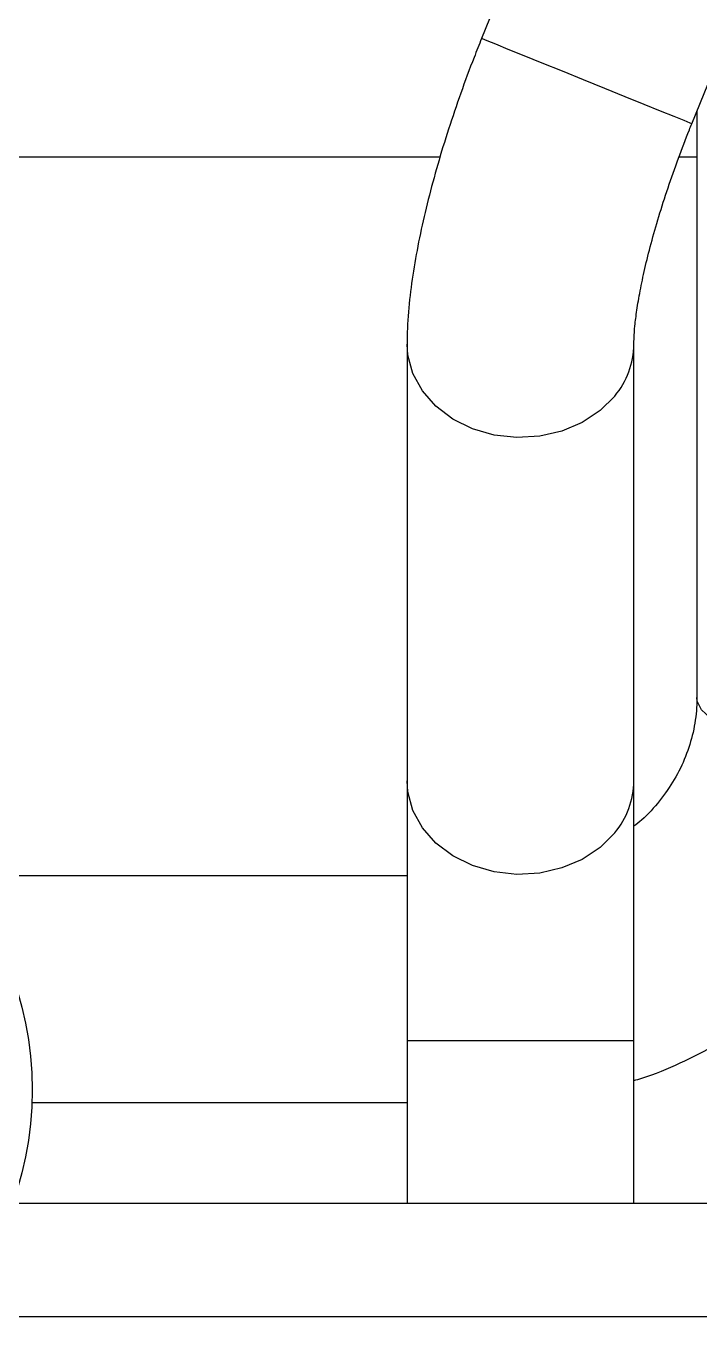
# Model space of a CAD drawing. Extents: x 150 to 4150, y 50 to 2920.
# Drawn here: x 1243.9 to 1377.6, y 1012.7 to 1272.4 of the extents above; entities that cross this region are included whole.
import ezdxf

# ---------------------------------------------------------------- set-up
doc = ezdxf.new("R2010")
doc.units = 0
doc.header["$LTSCALE"] = 10
doc.linetypes.add('SLD-KATı', pattern=[0])
doc.layers.get('0').update_dxf_attribs({"linetype": 'CONTINUOUS'})

msp = doc.modelspace()

# ---------------------------------------------------------------- linework, layer by layer
at = {"color": 7, "linetype": 'SLD-KATı'}
for p, q in [((1380.2, 1383.2), (1334.3, 1269.95)), ((1376.01, 1253.05), (1421.91, 1366.29)), ((1377.03, 1255.57), (1377.03, 1139.24)), ((1326.05, 1246.42), (1219.67, 1246.42)), ((1377.03, 1246.42), (1373.44, 1246.42)), ((1319.53, 1209.37), (1319.53, 1122.74)), ((1364.53, 1122.74), (1364.53, 1209.37)), ((1319.53, 1122.74), (1319.53, 1071.17)), ((1364.53, 1071.17), (1364.53, 1122.74)), ((1319.53, 1103.92), (1229.53, 1103.92)), ((1319.53, 1071.17), (1319.53, 1038.92)), ((1364.53, 1038.92), (1364.53, 1071.17)), ((1245.11, 1058.92), (1319.53, 1058.92)), ((1404.53, 1038.92), (1241.18, 1038.92))]:
    msp.add_line(p, q, dxfattribs=at)
at = {"color": 8, "linetype": 'SLD-KATı'}
for p, q in [((1360.73, 1071.17), (1319.53, 1071.17)), ((1364.53, 1071.17), (1360.73, 1071.17)), ((1417.03, 1016.42), (1227.3, 1016.42))]:
    msp.add_line(p, q, dxfattribs=at)
at = {"color": 8, "linetype": 'SLD-KATı', "flags": 128}
for points in [[(1374.48, 1253.67), (1372.51, 1254.47), (1369.83, 1255.56), (1366.54, 1256.89), (1362.79, 1258.41), (1358.73, 1260.05), (1354.52, 1261.76), (1350.34, 1263.45), (1346.35, 1265.07), (1342.73, 1266.54), (1339.61, 1267.8), (1337.13, 1268.81), (1335.39, 1269.51), (1334.46, 1269.89), (1334.3, 1269.95)], [(1376.01, 1253.05), (1375.66, 1253.19), (1374.48, 1253.67)], [(1360.73, 1199.05), (1357.83, 1196.15), (1354.28, 1193.8), (1350.23, 1192.08), (1345.84, 1191.08), (1341.3, 1190.82), (1336.79, 1191.32), (1332.49, 1192.56), (1328.58, 1194.49), (1325.23, 1197.03), (1322.56, 1200.07), (1320.69, 1203.49), (1319.69, 1207.16), (1319.53, 1209.37)], [(1422.03, 1139.24), (1422.03, 1139.1), (1421.5, 1137.38), (1420.06, 1135.74), (1417.79, 1134.24), (1414.77, 1132.95), (1411.13, 1131.91), (1407.01, 1131.18), (1402.59, 1130.77), (1398.04, 1130.71), (1393.55, 1131), (1389.3, 1131.62), (1385.48, 1132.56), (1382.23, 1133.77), (1379.69, 1135.21), (1377.96, 1136.81), (1377.11, 1138.51), (1377.03, 1139.24)], [(1360.73, 1112.41), (1357.83, 1109.52), (1354.28, 1107.16), (1350.23, 1105.45), (1345.84, 1104.44), (1341.3, 1104.18), (1336.79, 1104.68), (1332.49, 1105.92), (1328.58, 1107.85), (1325.23, 1110.39), (1322.56, 1113.43), (1320.69, 1116.86), (1319.69, 1120.52), (1319.53, 1122.74)]]:
    msp.add_lwpolyline(points, dxfattribs=at)
at = {"color": 7, "linetype": 'SLD-KATı'}
msp.add_circle((1179.53, 1061.42), 65.63, dxfattribs=at)
at = {"color": 8, "linetype": 'SLD-KATı'}
for centre, radius, start, end in [((1348.17, 1209.53), 16.36, 320.1274, 359.2062), ((1348.18, 1122.89), 16.35, 320.1236, 359.4455)]:
    msp.add_arc(centre, radius, start, end, dxfattribs=at)
at = {"color": 7, "linetype": 'SLD-KATı'}
for points, knots in [([(1334.3, 1269.95), (1333.81, 1268.71), (1332.36, 1265.1), (1330.13, 1259.09), (1327.71, 1251.97), (1325.55, 1244.92), (1323.67, 1237.98), (1322.09, 1231.19), (1320.84, 1224.55), (1319.95, 1218.03), (1319.57, 1213.02), (1319.54, 1210.16), (1319.53, 1209.37)], [0, 0, 0, 0, 0.056744, 0.164474, 0.27247, 0.381015, 0.490506, 0.601477, 0.714714, 0.831469, 0.953836, 1, 1, 1, 1]), ([(1364.53, 1209.37), (1364.54, 1209.75), (1364.55, 1210.73), (1364.7, 1212.93), (1365.09, 1216.06), (1365.74, 1219.88), (1366.67, 1224.31), (1367.91, 1229.27), (1369.45, 1234.65), (1371.26, 1240.34), (1373.3, 1246.11), (1374.93, 1250.38), (1375.85, 1252.65), (1376.01, 1253.05)], [0, 0, 0, 0, 0.0564333, 0.143688, 0.2360708, 0.3339312, 0.4361869, 0.5418287, 0.6499742, 0.7599059, 0.871046, 0.977386, 1, 1, 1, 1]), ([(1377.03, 1139.24), (1377.02, 1138.58), (1376.97, 1136.27), (1376.38, 1132.33), (1374.9, 1127.54), (1372.67, 1122.97), (1369.7, 1118.75), (1366.97, 1115.65), (1365.04, 1114.14), (1364.53, 1113.73)], [0, 0, 0, 0, 0.070776, 0.247643, 0.423845, 0.598028, 0.769567, 0.938437, 1, 1, 1, 1]), ([(1364.53, 1063.3), (1365.06, 1063.45), (1368.22, 1064.35), (1373.77, 1066.71), (1381.07, 1070.37), (1387.94, 1074.75), (1394.32, 1079.72), (1400.17, 1085.25), (1405.41, 1091.3), (1410.01, 1097.79), (1413.91, 1104.67), (1417.09, 1111.86), (1419.51, 1119.31), (1421.16, 1126.93), (1421.93, 1133.6), (1422, 1137.71), (1422.03, 1139.24)], [0, 0, 0, 0, 0.015873, 0.094796, 0.173665, 0.252453, 0.331131, 0.409673, 0.488055, 0.566258, 0.644271, 0.72209, 0.799725, 0.877193, 0.954522, 1, 1, 1, 1])]:
    msp.add_open_spline(points, degree=3, knots=knots, dxfattribs=at)

doc.saveas('drawing.dxf')
